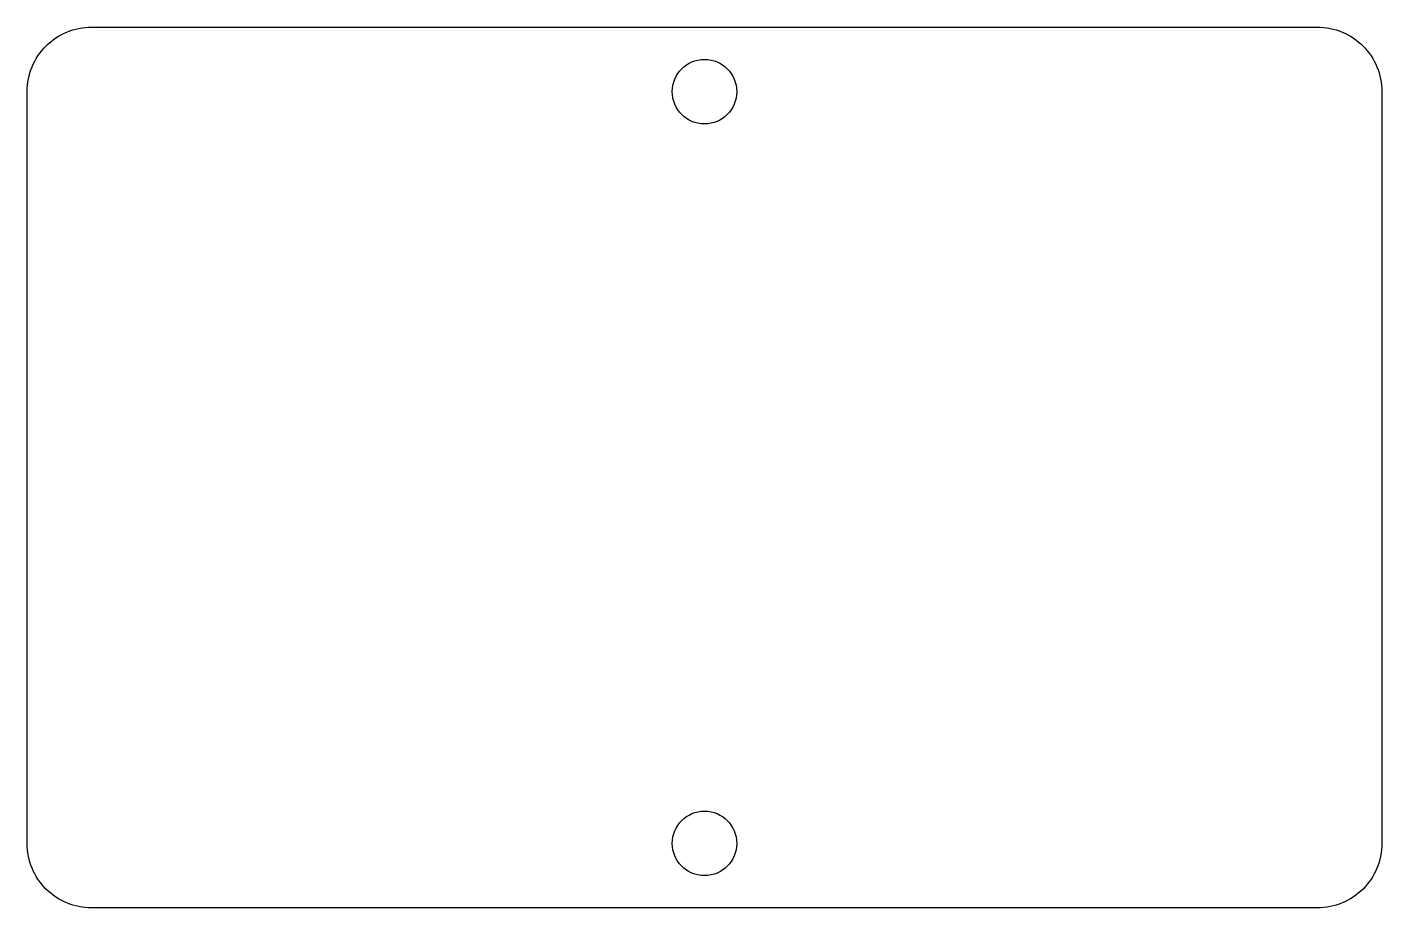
# Model space of a CAD drawing. Header units: millimetres. Extents: x -21 to 21, y 46.8 to 74.1.
import ezdxf

# ---------------------------------------------------------------- set-up
doc = ezdxf.new("R2010")
doc.units = ezdxf.units.MM
doc.layers.get('0').update_dxf_attribs({"linetype": 'CONTINUOUS'})

msp = doc.modelspace()

# ---------------------------------------------------------------- linework, layer by layer
msp.add_lwpolyline([(21, 48.835, -0.414214), (19, 46.835), (-19, 46.835, -0.414214), (-21, 48.835), (-21, 72.135, -0.414214), (-19, 74.135), (19, 74.135, -0.414214), (21, 72.135)], format="xyb", close=True)
for centre in [(0, 72.135), (0, 48.835)]:
    msp.add_circle(centre, 1)

doc.saveas('drawing.dxf')
